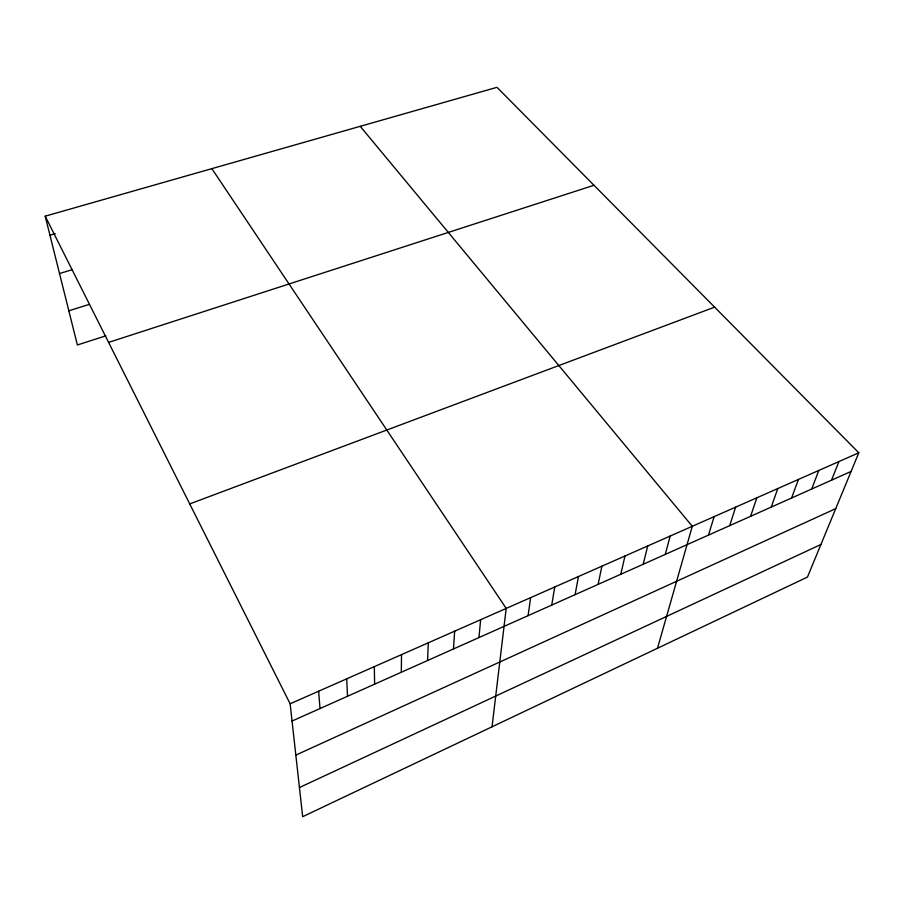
<?xml version="1.0" encoding="UTF-8"?>
<svg xmlns="http://www.w3.org/2000/svg" width="904" height="904" viewBox="0 0 904 904"><rect width="100%" height="100%" fill="white"/><g stroke="black" fill="none" stroke-linecap="round" stroke-linejoin="round"><path stroke-width="1.36" d="M401.297 672.26L401.534 654.62M427.569 660.53L428.304 642.812M453.446 648.97L454.667 631.173M478.939 637.591L480.634 619.715M492.036 726.793L506.195 608.426L211.841 168.641M528.072 615.658L530.648 597.634M551.745 605.081L554.74 587.001M575.091 594.662L578.481 576.515M598.109 584.391L601.894 566.186M620.799 574.255L624.969 556.005M643.185 564.254L647.727 545.959M665.265 554.401L670.158 536.049M657.502 648.258L692.283 526.286L360.221 126.323M708.51 535.089L714.103 516.659M729.709 525.631L735.619 507.155M750.614 516.297L756.851 497.788M771.248 507.087L777.79 488.544M791.599 497.991L798.447 479.425M811.69 489.03L818.832 470.43M831.522 480.171L838.946 461.548M858.8 452.791L807.464 577.068L302.671 816.685L290.127 703.798L45.2 216.18L496.997 87.315L858.8 452.791L290.127 703.798M299.439 787.542L820.922 544.479M295.834 755.111L835.725 508.647M292.048 721.03L851.093 471.436M189.727 503.912L714.623 307.145M108.593 342.39L593.973 185.275M105.858 335.825L77.382 344.989L45.2 216.18M68.84 310.784L88.886 304.524M59.528 273.517L72.456 269.618M49.957 235.221L55.291 233.673M318.649 691.21L319.993 708.555M346.718 678.825L347.52 696.272M374.335 666.632L374.618 684.17"/></g></svg>
